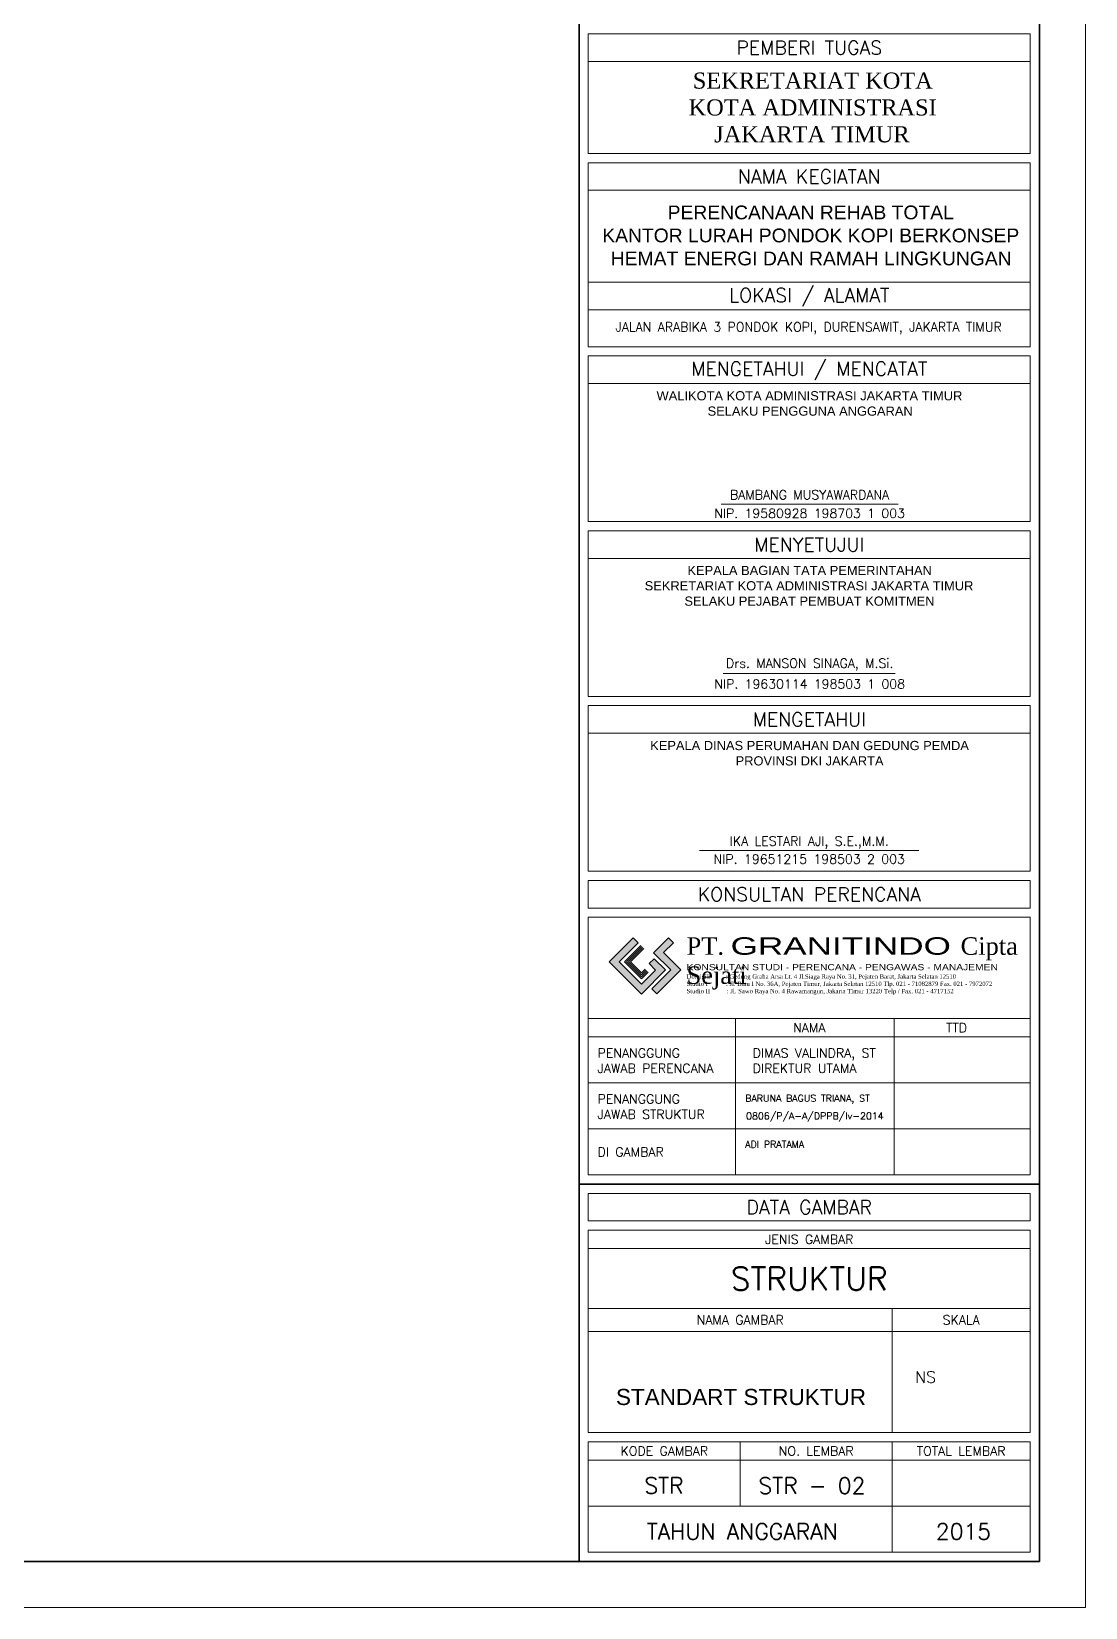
# Model space of a CAD drawing. Header units: inches. Extents: x 266054 to 836293, y -258454 to -102650.
# Drawn here: x 341686 to 353134, y -160905 to -143779 of the extents above; entities that cross this region are included whole.
import ezdxf
from ezdxf.enums import TextEntityAlignment as Align

# ---------------------------------------------------------------- set-up
doc = ezdxf.new("R2010")
doc.units = ezdxf.units.IN
doc.header["$LTSCALE"] = 800
doc.header["$MEASUREMENT"] = 0
doc.layers.add('GRS KOP', color=1, linetype='Continuous', lineweight=35)
doc.layers.add('kop', color=7, linetype='Continuous', lineweight=20)
doc.layers.add('LOGO', color=7, linetype='Continuous')
doc.styles.add('BARU', font='arial.ttf')
doc.styles.get("Standard").update_dxf_attribs({"font": 'romans.shx'})

# ---------------------------------------------------------------- blocks, each defined once
blk = doc.blocks.new('logo granitindo baru')
at = {"layer": 'LOGO'}
for points in [[(1.03, 1.463), (0.916, 1.574), (0.366, 1.024), (1.1, 0.289), (1.652, 0.843), (1.392, 1.098), (1.281, 0.987), (1.423, 0.84), (1.102, 0.519), (0.594, 1.025)], [(1.721, 1.576), (1.381, 1.236), (1.771, 0.842), (1.341, 0.407), (1.454, 0.294), (2.001, 0.844), (1.609, 1.237), (1.835, 1.464)]]:
    blk.add_hatch(color=8, dxfattribs=at).paths.add_polyline_path(points)
at = {"layer": 'Defpoints'}
blk.add_point((9.7, 0), dxfattribs=at)
at = {"layer": 'LOGO'}
blk.add_lwpolyline([(1.03, 1.463), (0.916, 1.574), (0.366, 1.024), (1.1, 0.289), (1.652, 0.843), (1.392, 1.098), (1.281, 0.987), (1.423, 0.84), (1.102, 0.519), (0.594, 1.025), (1.03, 1.463), (0.916, 1.574)], dxfattribs=at)
at = {"layer": 'LOGO', "lineweight": 0}
blk.add_lwpolyline([(1.721, 1.576), (1.381, 1.236), (1.771, 0.842), (1.341, 0.407), (1.454, 0.294), (2.001, 0.844), (1.609, 1.237), (1.835, 1.464), (1.721, 1.576)], dxfattribs=at)
at = {"layer": 'LOGO', "lineweight": 13}
for points in [[(1.089, 1.403), (0.713, 1.026), (1.101, 0.638), (1.258, 0.794)], [(1.112, 1.38), (0.759, 1.026), (1.101, 0.683), (1.235, 0.817)], [(1.134, 1.357), (0.803, 1.026), (1.101, 0.728), (1.213, 0.839)], [(1.157, 1.334), (0.85, 1.026), (1.101, 0.775), (1.189, 0.863)]]:
    blk.add_lwpolyline(points, dxfattribs=at)
at = {"layer": 'LOGO', "insert": (2.134, 1.589), "char_height": 0.4, "width": 7.66452, "attachment_point": 1}
blk.add_mtext('{\\fTimes New Roman|b0|i0|c0|p18;PT. \\fCityBlueprint|b0|i0|c2|p2;\\W1.5;GRANITINDO \\fTimes New Roman|b0|i0|c0|p18;\\W1;Cipta Sejati}', dxfattribs=at)
at = {"layer": 'LOGO', "insert": (2.134, 0.975), "char_height": 0.1, "attachment_point": 1}
blk.add_mtext_dynamic_manual_height_columns('{\\f@Arial Unicode MS|b0|i0|c0|p34;\\H1.4x;\\W1.2;KONSULTAN STUDI - PERENCANA - PENGAWAS - MANAJEMEN\\fTimes New Roman|b0|i0|c0|p18;\\P\\pt0.9;\\H0.71429x;\\W1;Domisili ^I: Gedung Graha Arsa Lt. 4 Jl.Siaga Raya No. 31, Pejaten Barat, Jakarta Selatan 12510\\PStudio I ^I: Jl. Batu I No. 36A, Pejaten Timur, Jakarta Selatan 12510 Tlp. 021 - 71082879 Fax. 021 - 7972072\\PStudio II          : Jl. Sawo Raya No. 4 Rawamangun, Jakarta Timur 13220 Telp / Fax. 021 - 4717152}', width=9.56937, gutter_width=0, heights=[1.67], dxfattribs=at)
blk = doc.blocks.new('kop')
at = {"layer": 'GRS KOP'}
for p, q in [((73, 1), (73, 54)), ((83, 1), (83, 54)), ((73, 9.2), (83, 9.2))]:
    blk.add_line(p, q, dxfattribs=at)
blk.add_lwpolyline([(1, 54), (83, 54), (83, 1), (1, 1)], close=True, dxfattribs=at)
at = {"layer": 'kop', "color": 7}
for p in [(84, 55), (84, 55), (0, 0)]:
    blk.add_line(p, (84, 0), dxfattribs=at)
at = {"layer": 'kop'}
for p, q in [((73.2, 31.6), (73.2, 34.2)), ((82.8, 34.2), (73.2, 34.2)), ((82.8, 31.6), (82.8, 34.2)), ((82.8, 33.6), (73.2, 33.6)), ((82.8, 31.6), (73.2, 31.6)), ((73.2, 27.4), (73.2, 31.4)), ((82.8, 31.4), (73.2, 31.4)), ((82.8, 27.4), (82.8, 31.4)), ((82.8, 30.8), (73.2, 30.8)), ((82.8, 28.8), (73.2, 28.8)), ((82.8, 28.2), (73.2, 28.2)), ((82.8, 27.4), (73.2, 27.4)), ((73.2, 23.6), (73.2, 27.2)), ((82.8, 27.2), (73.2, 27.2)), ((82.8, 23.6), (82.8, 27.2)), ((82.8, 26.6), (73.2, 26.6)), ((76.089, 23.976), (79.928, 23.976)), ((82.8, 23.6), (73.2, 23.6)), ((73.2, 19.8), (73.2, 23.4)), ((82.8, 23.4), (73.2, 23.4)), ((82.8, 19.8), (82.8, 23.4)), ((82.8, 22.8), (73.2, 22.8)), ((76.127, 20.296), (79.863, 20.296)), ((82.8, 19.8), (73.2, 19.8)), ((73.2, 16), (73.2, 19.6)), ((82.8, 19.6), (73.2, 19.6)), ((82.8, 16), (82.8, 19.6)), ((82.8, 19), (73.2, 19)), ((82.8, 16), (73.2, 16)), ((73.2, 9.4), (73.2, 15)), ((82.8, 15), (73.2, 15)), ((82.8, 9.4), (82.8, 15)), ((82.8, 12.8), (73.2, 12.8)), ((76.4, 9.4), (76.4, 12.8)), ((79.842, 9.4), (79.842, 12.8)), ((82.8, 12.4), (73.2, 12.4)), ((73.2, 12.4), (73.2, 11.4)), ((82.8, 11.4), (73.2, 11.4)), ((82.8, 10.4), (73.2, 10.4)), ((82.8, 9.4), (73.2, 9.4)), ((73.2, 7.8), (82.8, 7.8)), ((73.2, 6.5), (82.8, 6.5)), ((79.8, 3.8), (79.8, 6.5)), ((73.2, 6), (82.8, 6)), ((76.5, 2.2), (76.5, 3.6)), ((79.8, 1.2), (79.8, 3.6)), ((73.2, 3.2), (82.8, 3.2)), ((73.2, 2.2), (82.8, 2.2))]:
    blk.add_line(p, q, dxfattribs=at)
blk.add_lwpolyline([(75.615, 16.449), (80.377, 16.449)], dxfattribs=at)
for points in [[(73.2, 15.2), (82.8, 15.2), (82.8, 15.8), (73.2, 15.8)], [(73.2, 8.4), (82.8, 8.4), (82.8, 9), (73.2, 9)], [(73.2, 3.8), (82.8, 3.8), (82.8, 8.2), (73.2, 8.2)], [(73.2, 1.2), (82.8, 1.2), (82.8, 3.6), (73.2, 3.6)]]:
    blk.add_lwpolyline(points, close=True, dxfattribs=at)
at = {"xscale": 0.9500000000000454, "yscale": 0.9500000000000454, "zscale": 0.9500000000000454}
blk.add_blockref('logo granitindo baru', (73.307, 13.056), dxfattribs=at)
at = {"layer": 'kop'}
for s, height, p in [('PEMBERI TUGAS', 0.3, (78, 33.9)), ('NAMA KEGIATAN', 0.3, (78, 31.1)), ('LOKASI / ALAMAT', 0.3, (78, 28.5)), ('JALAN ARABIKA 3 PONDOK KOPI, DURENSAWIT, JAKARTA TIMUR', 0.2, (77.986, 27.8)), ('MENGETAHUI / MENCATAT', 0.3, (78, 26.9)), ('BAMBANG MUSYAWARDANA', 0.19926, (78.007, 24.183)), ('NIP. 19580928 198703 1 003', 0.19926, (78.007, 23.78)), ('MENYETUJUI', 0.3, (78, 23.1)), ('Drs. MANSON SINAGA, M.Si.', 0.19926, (78.009, 20.496)), ('NIP. 19630114 198503 1 008', 0.19926, (78.009, 20.071)), ('MENGETAHUI', 0.3, (78, 19.3)), ('IKA LESTARI AJI, S.E.,M.M.', 0.2, (77.999, 16.625)), ('NIP. 19651215 198503 2 003', 0.2, (77.999, 16.264)), ('KONSULTAN PERENCANA', 0.3, (78, 15.5)), ('NAMA', 0.2, (78, 12.6)), ('TTD', 0.2, (81.2, 12.6)), ('DATA GAMBAR', 0.3, (78, 8.7)), ('JENIS GAMBAR', 0.2, (78, 8)), ('STRUKTUR', 0.5, (78, 7.146)), ('NAMA GAMBAR', 0.2, (76.5, 6.25)), ('SKALA', 0.2, (81.3, 6.25)), ('KODE GAMBAR', 0.2, (74.85, 3.4)), ('NO. LEMBAR', 0.2, (78.15, 3.4)), ('TOTAL LEMBAR', 0.2, (81.3, 3.4)), ('STR', 0.35, (74.844, 2.65)), ('TAHUN ANGGARAN', 0.35, (76.545, 1.65)), ('2015', 0.35, (81.349, 1.65))]:
    blk.add_text(s, height=height, dxfattribs=at).set_placement(p, align=Align.MIDDLE)
blk.add_text('0806/P/A-A/DPPB/Iv-2014', height=0.15, dxfattribs=at).set_placement((78.122, 10.609), align=Align.CENTER)
at = {"layer": 'kop', "attachment_point": 1, "style": 'BARU'}
for s, width, insert, char_height in [('\\pi1.4375;{\\fRomantic|b0|i0|c2|p2;SEKRETARIAT KOTA\\P\\pi1.3461;KOTA ADMINISTRASI\\P\\pi1.9027;JAKARTA TIMUR}', 7.94943, (74.033, 33.359), 0.35), ('\\pi1.4591;PERENCANAAN REHAB TOTAL\\P\\pi0.039313;KANTOR LURAH PONDOK KOPI BERKONSEP\\P\\pi0.2239;HEMAT ENERGI DAN RAMAH LINGKUNGAN', 9.08886, (73.464, 30.469), 0.3), ('\\pi0.65609;WALIKOTA KOTA ADMINISTRASI JAKARTA TIMUR\\P\\pi1.7645;SELAKU PENGGUNA ANGGARAN', 7.94943, (74.027, 26.434), 0.2), ('\\pi1.5072;KEPALA BAGIAN TATA PEMERINTAHAN\\P\\pi0.57794;SEKRETARIAT KOTA ADMINISTRASI JAKARTA TIMUR\\P\\pi1.4412;SELAKU PEJABAT PEMBUAT KOMITMEN', 8.28085, (73.847, 22.638), 0.2), ('\\pi0.5226;KEPALA DINAS PERUMAHAN DAN GEDUNG PEMDA \\P\\pi2.3784;PROVINSI DKI JAKARTA', 7.94943, (74.022, 18.833), 0.2)]:
    blk.add_mtext_dynamic_manual_height_columns(s, width=width, gutter_width=1.5, heights=[0], dxfattribs=dict(at, insert=insert, char_height=char_height))
at = {"layer": 'kop', "attachment_point": 1}
for s, insert, char_height, width in [('PENANGGUNG\\PJAWAB PERENCANA', (73.4, 12.15), 0.2, 8.33062), ('DIMAS VALINDRA, ST\\PDIREKTUR UTAMA', (76.77, 12.15), 0.2, 8.16499), ('PENANGGUNG\\PJAWAB STRUKTUR', (73.4, 11.15), 0.2, 8.79211), ('BARUNA BAGUS TRIANA, ST', (76.609, 11.143), 0.15, 4.04264), ('DI GAMBAR', (73.4, 10), 0.2, 7.59768), ('ADI PRATAMA', (76.609, 10.143), 0.15, 4.04264)]:
    blk.add_mtext(s, dxfattribs=dict(at, insert=insert, char_height=char_height, width=width))
at = {"layer": 'kop', "style": 'BARU', "flags": 4}
for p, height in [((73.8, 5.4), 0.35), ((80.303, 5.382), 0.25), ((73.8, 4.9), 0.35), ((80.303, 4.882), 0.25), ((73.8, 4.4), 0.35), ((80.303, 4.382), 0.25)]:
    blk.add_attdef('-', p, '', height=height, dxfattribs=at)
at = {"layer": 'kop', "flags": 4}
for tag, p in [('AR-00', (78.057, 2.648)), ('00', (81.238, 2.647))]:
    blk.add_attdef(tag, text='', height=0.35, dxfattribs=at).set_placement(p, align=Align.MIDDLE)

msp = doc.modelspace()

# ---------------------------------------------------------------- block references
at = {"layer": 'kop'}
ref = msp.add_blockref('kop', (311133.6, -160904.6), dxfattribs=dict(at, xscale=500, yscale=500, zscale=500))
ref.add_attrib('-', 'STANDART STRUKTUR', (348033.6, -158704.6), dxfattribs={"height": 175, "style": 'BARU', "flags": 4})
ref.add_attrib('-', 'NS', (351285.3, -158463.8), dxfattribs={"height": 125, "flags": 4})
ref.add_attrib('AR-00', 'STR - 02', dxfattribs={"height": 174.99, "flags": 4}).set_placement((350162.1, -159580.8), align=Align.MIDDLE)

doc.saveas('drawing.dxf')
